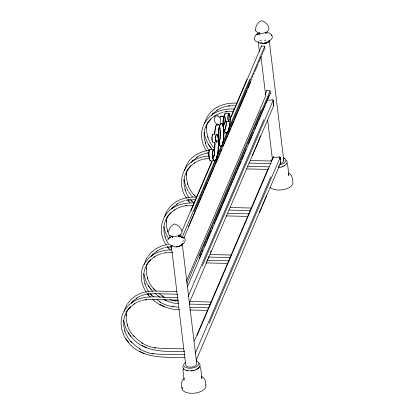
<?xml version="1.0" encoding="UTF-8"?>
<svg xmlns="http://www.w3.org/2000/svg" width="414" height="414" viewBox="0 0 414 414"><rect width="100%" height="100%" fill="white"/><g stroke="black" fill="none" stroke-linecap="round" stroke-linejoin="round"><path stroke-width="0.62" d="M183.516 368.196L182.978 370.209L184.152 380.549M182.036 231.55L181.855 233.108L180.861 234.36M168.601 232.254C168.767 228.807 171.142 225.325 174.294 223.948C177.958 224.605 180.918 227.793 182.015 231.255M124.262 311.344L125.282 307.969L127.124 304.295M144.377 264.344L145.397 260.97L147.239 257.296M164.663 216.781L165.517 213.966L167.359 210.296M184.613 170.34C186.109 163.799 190.523 158.2 196.174 154.686M204.557 123.905C206.017 117.152 210.452 111.294 216.294 107.681M220.119 122.492L220.496 119.822L220.077 118.104M182.993 369.583L183.102 369.298M172.685 237.393L172.726 237.786L172.55 236.016M259.681 34.145L259.723 34.538L259.542 32.768M179.919 235.97L180.452 234.722M181.937 231.255L212.191 160.575M230.215 118.461L246.972 79.312M191.009 210.71L212.418 160.694M217.899 147.891L218.659 146.111M223.736 134.255L224.259 133.039M230.049 119.506L261.534 45.949L264.603 46.233M182.439 236.658L215.187 160.156M216.693 156.632L221.526 145.34M222.484 143.099L227.017 132.506M228.631 128.744L249.937 78.96M194.094 211.311L264.675 46.409A0.528 0.455 -12.4 0 0 264.603 46.233M188.515 226.546L190.502 221.894M190.549 221.79L191.749 218.99M191.817 218.825L192.991 216.082M193.09 215.86L195.48 210.265M195.977 209.101L196.728 207.357M197.147 206.369L197.97 204.449M198.42 203.403L199.217 201.54M199.688 200.438L201.204 196.888M201.706 195.729L202.482 193.912M202.948 192.821L203.75 190.947M204.195 189.912L205.272 187.387M205.437 187.004L206.545 184.421M206.684 184.095L207.43 182.351M207.926 181.187L208.672 179.443M209.173 178.284L210.353 175.526M210.416 175.376L211.621 172.56M211.663 172.467L212.408 170.723M212.889 169.595L213.65 167.815M214.147 166.651L214.923 164.85M215.394 163.742L216.444 161.289M216.636 160.839L217.712 158.324M217.883 157.931L218.628 156.187M219.125 155.022L219.875 153.278M220.372 152.114L221.521 149.428M222.861 146.297L223.607 144.553M224.062 143.498L224.854 141.645M225.33 140.532L226.096 138.737M226.593 137.577L227.358 135.787M227.84 134.669L229.832 130.017M229.899 129.851L230.66 128.076M231.167 126.886L233.563 121.292M234.06 120.132L234.805 118.388M235.307 117.224L236.052 115.48M236.503 114.43L237.294 112.572M237.771 111.464L238.542 109.663M239.038 108.499L241.031 103.847M241.072 103.754L244.622 95.453M244.762 95.127L245.895 92.488M246.009 92.218L246.754 90.475M247.67 88.332L248.431 86.552M248.498 86.402L249.704 83.587M249.74 83.493L250.491 81.749M250.972 80.621L251.733 78.841M252.229 77.682L253.001 75.876M253.477 74.774L254.274 72.911M254.719 71.865L255.795 69.355M255.966 68.957L257.063 66.385M257.208 66.049L257.953 64.305M258.455 63.14L259.604 60.454M259.697 60.237L260.872 57.489M260.944 57.329L261.689 55.585M262.186 54.42L262.931 52.676M263.413 51.559L264.179 49.768M184.028 237.683L250.827 81.62M265.141 94.625L266.921 90.469L269.99 90.754A0.528 0.455 -12.4 0 1 270.063 90.935L270.332 93.16A0.528 0.455 -13.4 0 1 270.306 93.352L187.397 286.918M186.414 281.101L265.716 95.82L261.022 57.023M186.833 283.497L260.965 110.3M199.481 255.831L270.063 90.935M199.294 258.471L201.577 253.135M202.317 251.407L202.819 250.232M204.619 246.025L205.38 244.244M205.841 243.168L206.648 241.279M207.098 240.229L207.854 238.464M207.916 238.319L209.117 235.519M209.184 235.354L209.95 233.579M210.457 232.394L211.218 230.614M212.232 228.243L212.739 227.058M214.152 223.751L214.907 221.987M215.415 220.807L216.543 218.168M216.672 217.867L219.839 210.462M219.948 210.219L221.107 207.502M221.205 207.274L222.375 204.537M222.463 204.335L227.25 193.152M227.452 192.681L229.734 187.351M230.272 186.093L231.028 184.328M231.509 183.2L232.285 181.384M232.777 180.235L233.548 178.439M234.045 177.275L234.805 175.495M235.307 174.325L236.839 170.754M237.326 169.616L238.107 167.789M238.583 166.671L240.896 161.274M241.605 159.613L243.37 155.493M243.939 154.158L244.7 152.383M245.207 151.198L245.968 149.418M248.503 143.492L249.668 140.781M249.777 140.527L250.925 137.841M251.044 137.562L252.183 134.897M252.819 133.417L253.327 132.232M254.703 129.013L255.459 127.248M255.961 126.073L257.13 123.341M257.223 123.129L257.979 121.364M258.481 120.184L259.236 118.42M259.666 117.416L260.748 114.89M260.934 114.45L262.005 111.951M262.202 111.485L262.962 109.71M263.014 109.596L265.027 104.887M265.503 103.785L269.059 95.474M188.168 296.424L263.858 119.589M202.286 265.954L273.23 100.204L272.919 99.743A1.019 0.766 -32.6 0 0 272.686 99.712L272.35 99.748A5.568 2.779 -6.9 0 1 267.822 99.965M206.674 261.348L207.424 259.594M207.921 258.429L208.672 256.68M210.395 252.654L211.156 250.874M259.661 137.552L260.422 135.771M189.219 303.012L259.656 138.442M252.447 155.462L273.711 105.715L273.23 100.204M194.321 341.064L268.256 168.332M197.105 335.443L273.54 156.859A5.568 2.779 -6.9 0 0 279.274 156.989L279.616 156.947M195.097 353.665L270.782 176.83M209.21 323.194L280.154 157.444L279.848 156.984A1.014 0.766 -32.6 0 0 279.61 156.953M278.296 167.437L279.046 165.683M196.143 360.252L266.58 195.682M259.376 212.703L280.635 162.956L280.154 157.444M198.596 367.968L198.844 367.653L196.05 369.681M270.306 93.352L269.814 93.709M205.096 122.125C199.693 130.855 200.811 142.421 206.369 150.774M144.745 263.123C139.233 272.039 140.496 283.916 146.39 292.294M124.63 310.122C119.408 318.516 120.35 329.399 125.157 337.736C137.241 359.197 163.633 357.432 184.742 357.334M269.048 41.002C267.982 42.797 264.789 43.76 262.466 43.672M167.556 240.13L169.083 238.143L171.763 236.565M205.567 121.483L209.179 117.084L213.8 113.514M167.825 209.655L171.437 205.256L176.059 201.685M147.71 256.654L151.322 252.255L155.943 248.685M145.216 262.486L148.828 258.082L153.449 254.512M127.59 303.659L131.207 299.255L135.823 295.684M125.095 309.486L128.713 305.087L133.329 301.511M211.404 115.527L213.453 113.063L212.667 113.979M207.414 123.175L210.959 118.89L208.195 122.099A31.961 26.62 23.2 0 0 204.092 133.841M191.289 162.526L193.338 160.063L192.153 161.439M187.299 170.175L190.844 165.89L188.08 169.098A31.961 26.62 23.2 0 0 183.976 180.84M171.546 209.07L173.223 207.062L172.038 208.439M167.184 217.174L170.728 212.889L167.965 216.103A31.961 26.62 23.2 0 0 163.856 227.84M151.053 256.525L153.108 254.061L151.922 255.438M147.063 264.173L150.613 259.888L147.845 263.102A31.961 26.62 23.2 0 0 143.741 274.839M131.31 303.074L132.987 301.061L131.409 302.898M126.948 311.173L130.493 306.888L127.729 310.102A31.961 26.62 23.2 0 0 123.626 321.844M259.764 32.97C254.776 33.586 251.386 41.136 258.264 42.238M212.537 114.114L217.573 109.927M208.195 122.099L210.778 119.082L215.078 115.754M192.417 161.113L197.457 156.927M188.08 169.098L190.663 166.081L194.963 162.754M171.934 208.547L173.042 207.254L177.337 203.926M167.965 216.103L170.547 213.081L174.843 209.753M151.819 255.547L152.921 254.253L157.222 250.925M147.845 263.102L150.427 260.08L154.727 256.752M131.331 302.976L132.806 301.252L137.106 297.925M127.729 310.102L130.312 307.079L134.612 303.752M182.91 241.362L183.671 240.591M284.703 165.522L283.756 166.086M184.603 378.142C180.737 380.269 181.228 385.232 182.113 388.834M193.68 160.513C180.571 167.877 177.777 186.59 186.621 198.296M173.564 207.512C160.668 214.773 157.708 233.035 166.133 244.777M256.075 34.9L257.43 33.964M169.083 238.143L170.439 237.212M267.196 42.606L268.293 41.923A5.568 2.779 -6.9 0 1 263.066 43.661M268.153 41.421C270.264 40.525 273.002 38.725 272.205 36.002M180.685 234.515C177.596 236.601 173.28 237.181 169.916 235.406M181.161 244.669C184.416 243.965 187.087 239.602 183.728 237.248M216.589 107.583C222.66 103.935 229.858 102.838 236.849 103.164M214.095 113.41C220.165 109.762 227.364 108.665 234.35 108.991M196.474 154.582C200.5 152.29 204.992 150.712 209.629 150.401M193.98 160.415C198.565 157.765 203.766 156.192 209.07 156.104M176.354 201.582C182.429 197.933 189.622 196.836 196.614 197.162M173.859 207.414C179.935 203.766 187.128 202.663 194.119 202.989M156.238 248.586L161.393 246.071L167.458 244.529M153.744 254.413C159.069 251.231 165.264 249.947 171.417 249.932M136.123 295.586C148.341 288.216 163.406 292.155 176.788 291.622M133.629 301.413C147.006 293.49 163.473 298.411 178.036 297.531M216.424 115.925C213.717 117.322 213.909 121.535 215.885 123.491M282.441 166.682C284.563 165.988 286.752 164.612 287.181 162.241L286.628 160.078M259.79 33.41L256.861 34.564L259.837 33.508M194.632 370.209L197.628 368.936L199.486 367.321L200.2 365.246L199.372 362.995M266.87 41.938L264.494 42.606M280.992 167.137L282.69 166.63M177.554 246.744C179.164 246.532 181.451 245.378 182.082 244.203C180.861 246.221 178.253 246.734 176.069 246.91M194.818 370.178C190.875 371.301 183.123 371.736 182.672 366.209M264.411 40.365L266.011 40.008M264.427 49.188L264.919 48.831A0.528 0.455 -13.3 0 0 264.944 48.64L264.675 46.409M278.627 167.51L281.132 167.121M191.465 370.82L193.157 370.587M216.848 115.806L218.256 116.023L219.58 117.203M228.29 106.056L234.293 105.663M225.796 111.889L233.092 111.521M205.68 158.888L209.882 158.609M188.054 200.06L195.356 199.693M185.56 205.887L192.862 205.52M167.939 247.06L171.541 246.822M165.445 252.887L172.742 252.519M147.824 294.059L153.827 293.666L177.689 294.204M145.33 299.886L151.333 299.493L178.408 300.103M224.378 116.158L220.791 116.08A4.062 0.978 -88.7 0 0 219.901 117.892M269.11 166.847L247.748 166.371M246.785 168.917L267.791 169.393M248.99 213.847L227.633 213.376M226.044 215.906L247.675 216.393M228.875 260.851L207.512 260.375M205.929 262.906L227.555 263.392M208.759 307.85L189.979 307.431M179.604 309.77C169.688 309.605 159.706 306.055 152.404 299.265M189.54 309.988L207.44 310.396M184.913 354.767L158.246 354.167L152.093 353.509M225.506 113.348L229.092 113.431M225.076 121.4A4.062 0.978 -88.7 0 0 225.351 121.4L228.937 121.478L228.932 121.116A3.695 0.89 -88.7 0 1 228.047 116.453A3.695 0.89 -88.7 0 1 229.511 114.626A7.85 1.889 -88.7 0 1 229.765 124.303A16.099 3.871 -88.7 0 1 226.758 132.708A16.099 3.871 -88.7 0 1 223.57 127.998A7.85 1.889 -88.7 0 1 223.555 118.176A3.695 0.89 -88.7 0 1 225.045 118.244A3.695 0.89 -88.7 0 1 224.3 123.874L224.305 124.241L223.11 124.216M223.105 123.848L224.3 123.874M215.373 140.506L217.231 140.77A4.062 0.978 -88.7 0 1 215.606 140.279A4.062 0.978 -88.7 0 1 216.512 134.271A8.223 1.977 -88.7 0 1 218.323 138.566A11.639 2.8 -88.7 0 1 219.844 124.842A11.639 2.8 -88.7 0 1 223.281 126.979A8.223 1.977 -88.7 0 1 223.482 117.974A4.062 0.978 -88.7 0 1 225.123 118.047A4.062 0.978 -88.7 0 1 224.305 124.241M209.836 149.506L213.422 149.589M212.263 155.83L214.121 156.094L212.33 156.052M250.237 160.549L271.672 161.03M248.974 163.08L270.87 163.577M230.117 207.549L251.552 208.03M228.859 210.079L250.108 210.56M210.001 254.548L231.436 255.029M208.744 257.078L229.993 257.56M189.886 301.547L211.321 302.029M189.27 304.093L209.872 304.559M183.718 348.862L160.72 348.345L154.588 347.677M184.618 351.445C166.19 351.522 144.382 352.987 131.362 337.105C127.455 332.344 124.583 326.687 123.75 320.539L123.76 325.849L125.023 331.278M224.238 116.546L220.652 116.463A3.695 0.89 -88.7 0 1 220.91 116.51M214.607 142.338L212.931 142.281A4.062 0.978 -88.7 0 1 211.937 138.602A4.062 0.978 -88.7 0 1 212.925 134.188A8.223 1.977 -88.7 0 1 213.567 134.415M265.405 32.251C267.925 32.375 270.725 33.192 271.993 35.583M259.92 40.489L261.343 40.593M262.15 42.782L260.002 42.502M261.534 45.949L261.141 46.083A0.528 0.373 48.1 0 0 261.089 46.332M266.921 90.469L266.492 90.676A0.528 0.373 48.1 0 0 266.476 90.852M178.413 235.499L179.36 235.566M172.208 306.505L178.362 307.167M174.703 300.678L178.387 301.076M178.475 303.643L174.278 303.188L167.805 301.361L163.918 299.534M186.124 370.209L187.987 370.639M273.54 156.859L273.302 156.808A1.014 0.507 53.9 0 0 273.157 156.834L273.059 157.92M218.256 116.023L217.65 115.822M180.752 235.825L182.015 236.244M172.043 245.43L173.005 245.75M283.269 157.765L284.537 158.236M168.731 244.389L171.272 245.481M163.96 299.41L166.738 300.74M159.799 304.44L164.244 306.567M142.178 345.612L146.618 347.739M139.678 351.439L144.124 353.566M201.494 376.331C205.199 377.568 205.737 381.832 205.841 385.18M288.667 173.13C292.377 174.475 292.408 178.858 292.848 182.124A12.011 5.987 -6.9 0 1 284.185 189.452A12.011 5.987 -6.9 0 1 270.078 187.371M159.4 293.831L162.992 296.305M160.192 297.454L154.898 293.438M156.906 299.658L160.497 302.137M142.871 343.309L137.743 339.77L133.37 335.5M140.377 349.137L135.249 345.597L130.876 341.327M265.804 33.198L266.104 33.669L265.772 32.121M178.807 236.446L179.112 236.911L178.781 235.369M193.721 194.502L196.345 197.064M191.713 196.101L192.567 196.94M191.227 200.329L193.85 202.891M190.073 202.767L187.733 199.853M170.382 250.185L167.618 246.853M153.485 288.501L156.109 291.063M152.761 291.352C148.176 286.695 144.978 280.594 143.989 274.104M150.991 294.328L153.615 296.89M150.266 297.185L147.503 293.852M208.739 144.672L211.482 148.445M207.957 152.859L208.987 154.272M188.624 191.672L191.366 195.444M187.842 199.858L188.872 201.276M167.727 246.858L168.757 248.276M148.388 285.67L151.131 289.448M147.607 293.857L148.636 295.275M128.273 332.67L131.015 336.447M125.778 338.502L128.521 342.274M211.828 149.102C207.921 144.341 205.054 138.69 204.216 132.542M207.854 152.854L208.966 154.412M168.627 238.945L165.31 232.306L163.985 226.541L163.996 231.845L165.258 237.279M286.954 163.188L287.844 166.418L288.889 175.66L288.465 174.046L288.599 174.335M199.698 366.105L200.733 368.646L201.913 378.665L201.333 377.247M188.003 190.911L185.431 185.306L184.22 180.106M207.988 137.448L206.721 132.019L206.684 126.684M205.494 143.28L204.226 137.846L204.19 132.511M187.868 184.453L186.605 179.019L186.569 173.683M185.374 190.28L184.111 184.846L184.07 179.51M167.753 231.452L166.49 226.018L166.449 220.683M147.638 278.451L146.37 273.017L146.339 268.277M145.143 284.278L143.875 278.85L143.844 274.104M127.517 325.451L126.254 320.022L126.218 314.687M269.229 40.546L283.771 160.622M273.064 100.364L273.276 102.149M273.421 103.334L273.649 105.782A1.014 0.895 -45.7 0 1 273.442 105.953M279.916 157.009L280.278 159.985M280.49 161.765L280.578 163.023A1.014 0.895 -45.7 0 1 280.366 163.199A1.056 0.952 -46.7 0 1 280.045 163.349M258.207 41.767L259.371 51.398M267.667 120.091L272.396 159.255M182.243 243.774L196.691 363.326A5.568 2.779 -6.9 0 1 192.096 367.021A5.568 2.779 -6.9 0 1 185.746 365.174L171.22 244.995M271.227 35.03L271.32 35.821M225.345 121.033L225.351 121.4M182.232 243.504A5.568 2.779 -6.9 0 1 177.477 246.76A5.568 2.779 -6.9 0 1 171.344 245.274M283.538 159.825A5.568 2.779 -6.9 0 1 280.123 163.566M269.204 40.474A5.568 2.774 -6.9 0 1 264.204 43.563A5.568 2.774 -6.9 0 1 258.3 41.99M205.717 384.948A12.011 5.987 -6.9 0 1 193.99 393.207A12.011 5.987 -6.9 0 1 182.295 387.059M196.49 361.091A7.675 3.824 -6.9 0 1 196.774 366.504A7.675 3.824 -6.9 0 1 185.989 367.622A7.675 3.824 -6.9 0 1 185.705 362.214M283.942 158.039A7.675 3.824 -6.9 0 1 285.453 161.698A7.675 3.824 -6.9 0 1 279.657 164.756M270.823 160.86A7.675 3.824 -6.9 0 1 272.107 159.374M175.826 301.066A31.961 26.62 23.2 0 1 169.781 299.57M164.581 297.387A31.961 26.62 23.2 0 1 161.853 295.85M154.256 289.609A31.961 26.62 23.2 0 1 147.275 277.618M146.235 269.012A31.961 26.62 23.2 0 1 147.182 263.687M156.466 251.339A31.961 26.62 23.2 0 1 164.084 247.789M165.202 247.479A31.961 26.62 23.2 0 1 168.079 246.889M173.331 306.893A31.961 26.62 23.2 0 1 159.359 301.677M151.762 295.436A31.961 26.62 23.2 0 1 150.189 293.609M148.771 291.699A31.961 26.62 23.2 0 1 144.781 283.445M153.972 257.172A31.961 26.62 23.2 0 1 161.589 253.616M162.707 253.306A31.961 26.62 23.2 0 1 165.584 252.716M171.877 248.436A31.961 26.62 23.2 0 1 170.304 246.609M168.56 244.213A31.961 26.62 23.2 0 1 164.901 236.446M174.087 210.167A31.961 26.62 23.2 0 1 186.874 205.556M170.423 237.393A31.961 26.62 23.2 0 1 167.396 230.619M166.35 222.013A31.961 26.62 23.2 0 1 167.484 216.118M176.581 204.34A31.961 26.62 23.2 0 1 184.758 200.63M185.886 200.34A31.961 26.62 23.2 0 1 189.369 199.729M191.992 201.437A31.961 26.62 23.2 0 1 190.424 199.61M189.007 197.701A31.961 26.62 23.2 0 1 185.017 189.446M194.207 163.168A31.961 26.62 23.2 0 1 201.825 159.613M202.379 159.457A31.961 26.62 23.2 0 1 205.815 158.717M194.487 195.61A31.961 26.62 23.2 0 1 187.511 183.619M186.471 175.013A31.961 26.62 23.2 0 1 187.418 169.688M196.702 157.341A31.961 26.62 23.2 0 1 204.319 153.785M204.873 153.63A31.961 26.62 23.2 0 1 208.309 152.89M209.122 150.701A31.961 26.62 23.2 0 1 205.132 142.447M214.323 116.168A31.961 26.62 23.2 0 1 222.499 112.458M223.622 112.168A31.961 26.62 23.2 0 1 227.11 111.557M214.607 148.61A31.961 26.62 23.2 0 1 207.626 136.62M206.586 128.014A31.961 26.62 23.2 0 1 207.714 122.12M216.817 110.341A31.961 26.62 23.2 0 1 224.993 106.626M225.552 106.481A31.961 26.62 23.2 0 1 229.604 105.725M155.711 348.065A31.961 26.62 23.2 0 1 141.738 342.849M134.136 336.608A31.961 26.62 23.2 0 1 127.16 324.617M126.12 316.011A31.961 26.62 23.2 0 1 127.067 310.686M136.351 298.339A31.961 26.62 23.2 0 1 140.227 296.181M140.744 295.953A31.961 26.62 23.2 0 1 149.133 293.728M153.216 353.892A31.961 26.62 23.2 0 1 139.244 348.676M131.642 342.44A31.961 26.62 23.2 0 1 124.666 330.45M133.857 304.171A31.961 26.62 23.2 0 1 137.733 302.008M138.25 301.78A31.961 26.62 23.2 0 1 140.926 300.781M142.028 300.455A31.961 26.62 23.2 0 1 146.639 299.555M218.452 124.464A0.74 0.367 -6.9 0 1 218.561 125.028A0.74 0.367 -6.9 0 1 217.422 125.064L217.34 124.774A0.74 0.367 -6.9 0 1 217.459 124.64M218.54 124.05A0.74 0.367 -6.9 0 1 217.774 124.272A0.74 0.367 -6.9 0 1 217.21 124.019M219.322 125.887A11.271 2.712 -88.7 0 1 218.856 143.932M214.768 134.405A11.271 2.712 -88.7 0 1 215.047 130.545M215.145 129.779A11.271 2.712 -88.7 0 1 216.299 125.069M216.527 124.593A11.271 2.712 -88.7 0 1 216.765 124.19M226.758 133.075A16.467 3.959 -88.7 0 1 223.498 128.257A11.639 2.8 -88.7 0 1 222.266 144.874A11.639 2.8 -88.7 0 1 218.442 140.072A16.467 3.959 -88.7 0 1 217.526 154.645A16.467 3.959 -88.7 0 1 214.183 161.062A8.223 1.977 -88.7 0 1 212.418 154.427A4.062 0.978 -88.7 0 1 213.696 149.682A4.062 0.978 -88.7 0 1 214.121 156.094M210.607 160.611A7.85 1.889 -88.7 0 1 210.302 160.482M210.012 160.146A7.85 1.889 -88.7 0 1 209.5 158.893M209.293 158.013A7.85 1.889 -88.7 0 1 208.941 154.846M214.059 155.871A3.695 0.89 -88.7 0 0 213.671 150.044A3.695 0.89 -88.7 0 0 212.506 154.355A7.85 1.889 -88.7 0 0 214.193 160.694A16.099 3.871 -88.7 0 0 217.459 154.438L217.464 154.427A16.099 3.871 -88.7 0 0 218.354 140.18A7.85 1.889 -88.7 0 0 216.512 134.638A3.695 0.89 -88.7 0 0 215.689 140.098A3.695 0.89 -88.7 0 0 217.169 140.548M212.931 141.914A3.695 0.89 -88.7 0 1 212.268 140.998M212.128 140.227A3.695 0.89 -88.7 0 1 212.097 137.101M212.232 136.134A3.695 0.89 -88.7 0 1 212.925 134.555M213.484 156.476A16.467 3.959 -88.7 0 1 212.977 158.081M211.212 160.829A16.467 3.959 -88.7 0 1 210.597 160.979A8.223 1.977 -88.7 0 1 208.832 154.344A4.062 0.978 -88.7 0 1 210.11 149.604M214.85 142.763A16.099 3.871 -88.7 0 1 214.266 152.026M214.938 142.716A16.467 3.959 -88.7 0 1 214.762 148.259M214.649 149.609A16.467 3.959 -88.7 0 1 214.509 150.924M208.935 153.149A3.695 0.89 -88.7 0 1 209.194 151.11M209.422 150.391A3.695 0.89 -88.7 0 1 209.681 149.966M213.386 156.363A16.099 3.871 -88.7 0 1 212.537 158.722M219.834 127.657A11.639 2.8 -88.7 0 1 220.077 129.51M220.134 130.167A11.639 2.8 -88.7 0 1 219.27 143.016M214.675 134.55A11.639 2.8 -88.7 0 1 216.827 123.729M220.16 117.291A3.695 0.89 -88.7 0 1 220.393 116.732M226.256 124.391A16.467 3.959 -88.7 0 1 225.671 127.548M225.439 128.48A16.467 3.959 -88.7 0 1 224.931 130.12M226.556 120.955A8.223 1.977 -88.7 0 1 226.411 123.155M226.763 133.075A16.467 3.959 -88.7 0 0 229.842 124.474A8.223 1.977 -88.7 0 0 229.573 114.342A4.062 0.978 -88.7 0 0 227.964 116.35A4.062 0.978 -88.7 0 0 228.937 121.478M219.984 127.916A7.85 1.889 -88.7 0 1 219.803 126.891M226.427 121.788A7.85 1.889 -88.7 0 1 226.179 124.221A16.099 3.871 -88.7 0 1 224.14 131.492M224.378 116.272A4.062 0.978 -88.7 0 1 225.765 113.653M224.688 114.901A3.695 0.89 -88.7 0 1 224.916 114.186M255.51 30.305C257.938 36.034 272.117 33.104 268.277 26.129C266.73 23.582 264.236 21.016 261.151 20.726C257.648 22.449 255.324 26.387 255.51 30.305M180.064 236.58L178.698 235.99L183.578 238.117L180.064 236.58M223.208 140.941A11.271 2.712 -88.7 0 0 221.418 123.605A11.271 2.712 -88.7 0 0 218.535 140.03A11.271 2.712 -88.7 0 0 223.208 140.941"/></g></svg>
